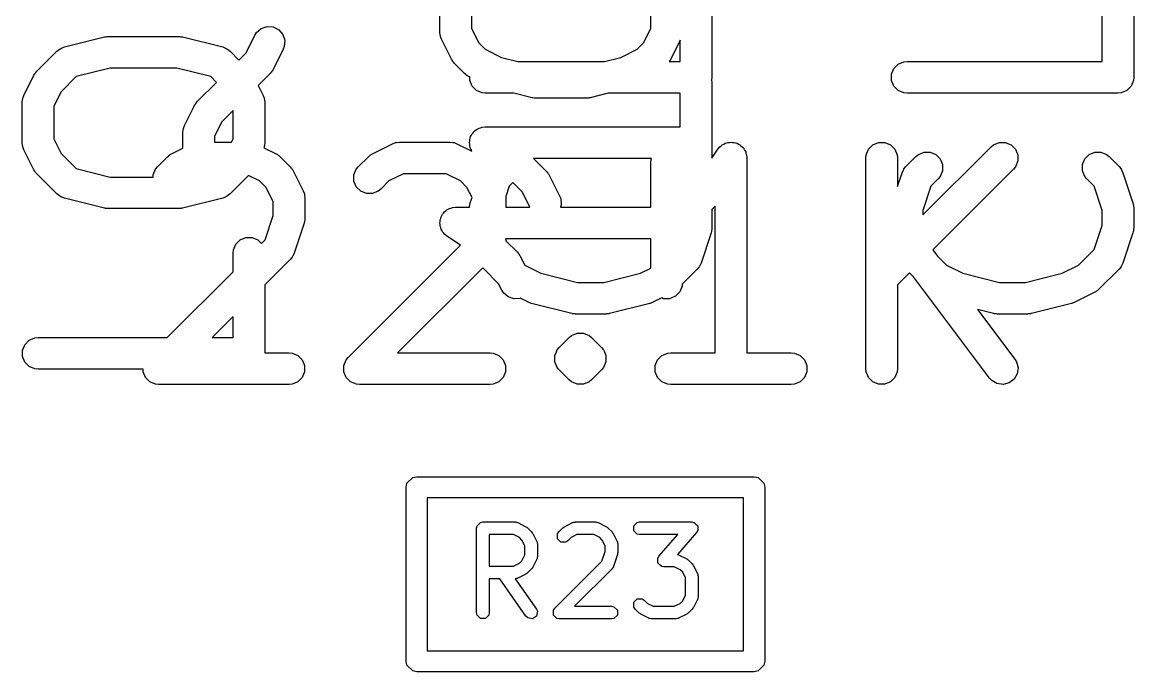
# Model space of a CAD drawing. Extents: x 4.17 to 6.89, y -6.18 to -1.34.
# Drawn here: x 5.2295 to 5.437, y -3.1481 to -3.0268 of the extents above; entities that cross this region are included whole.
import ezdxf

# ---------------------------------------------------------------- set-up
doc = ezdxf.new("R2010")
doc.units = 0
doc.header["$MEASUREMENT"] = 0
doc.layers.add('BLACK', color=7, linetype='CONTINUOUS')

msp = doc.modelspace()

# ---------------------------------------------------------------- linework, layer by layer
at = {"layer": 'BLACK', "linetype": 'CONTINUOUS'}
for p, q in [((5.35826, -3.01837), (5.35826, -3.03712)), ((5.4311, -3.03417), (5.4311, -3.01837)), ((5.437, -3.01837), (5.437, -3.03712)), ((5.30747, -3.02868), (5.30747, -3.02493)), ((5.31338, -3.02563), (5.31338, -3.02799)), ((5.34684, -3.02799), (5.34684, -3.02563)), ((5.27295, -3.02924), (5.27326, -3.02875)), ((5.27326, -3.02875), (5.27413, -3.02799)), ((5.27413, -3.02799), (5.27522, -3.02763)), ((5.27522, -3.02763), (5.27637, -3.02771)), ((5.27637, -3.02771), (5.2774, -3.02823)), ((5.2774, -3.02823), (5.27816, -3.0291)), ((5.27816, -3.0291), (5.27852, -3.03019)), ((5.30753, -3.02926), (5.30747, -3.02868)), ((5.31338, -3.02799), (5.31473, -3.03068)), ((5.34549, -3.03068), (5.34684, -3.02799)), ((5.23738, -3.03144), (5.24488, -3.02957)), ((5.24488, -3.02957), (5.24498, -3.02955)), ((5.24498, -3.02955), (5.24502, -3.02954)), ((5.24502, -3.02954), (5.24524, -3.02952)), ((5.24524, -3.02952), (5.24545, -3.02948)), ((5.24545, -3.02948), (5.2455, -3.02949)), ((5.2455, -3.02949), (5.2456, -3.02948)), ((5.2456, -3.02948), (5.25872, -3.02948)), ((5.25872, -3.02948), (5.25882, -3.02949)), ((5.25882, -3.02949), (5.25886, -3.02948)), ((5.25886, -3.02948), (5.25908, -3.02952)), ((5.25908, -3.02952), (5.2593, -3.02954)), ((5.2593, -3.02954), (5.25934, -3.02955)), ((5.25934, -3.02955), (5.25944, -3.02957)), ((5.25944, -3.02957), (5.26694, -3.03144)), ((5.27129, -3.03256), (5.27295, -3.02924)), ((5.27852, -3.03019), (5.27844, -3.03134)), ((5.30757, -3.02936), (5.30753, -3.02926)), ((5.30758, -3.02946), (5.30757, -3.02936)), ((5.30778, -3.03), (5.30758, -3.02946)), ((5.30966, -3.03375), (5.30778, -3.03)), ((5.31473, -3.03068), (5.31592, -3.03188)), ((5.3443, -3.03188), (5.34549, -3.03068)), ((5.35236, -3.03017), (5.35056, -3.03375)), ((5.35236, -3.03417), (5.35236, -3.03017)), ((5.23226, -3.03597), (5.23601, -3.03222)), ((5.23601, -3.03222), (5.23646, -3.03185)), ((5.23646, -3.03185), (5.23666, -3.03177)), ((5.23666, -3.03177), (5.23684, -3.03164)), ((5.23684, -3.03164), (5.23738, -3.03144)), ((5.26694, -3.03144), (5.26748, -3.03164)), ((5.26748, -3.03164), (5.26766, -3.03177)), ((5.26766, -3.03177), (5.26786, -3.03185)), ((5.26786, -3.03185), (5.26831, -3.03222)), ((5.26831, -3.03222), (5.26997, -3.03388)), ((5.26997, -3.03388), (5.27129, -3.03256)), ((5.27823, -3.03188), (5.27636, -3.03563)), ((5.27844, -3.03134), (5.27823, -3.03188)), ((5.31592, -3.03188), (5.31896, -3.0334)), ((5.34127, -3.0334), (5.3443, -3.03188)), ((5.24596, -3.03539), (5.23961, -3.03697)), ((5.25836, -3.03539), (5.24596, -3.03539)), ((5.26471, -3.03697), (5.25836, -3.03539)), ((5.30982, -3.034), (5.30966, -3.03375)), ((5.30985, -3.03407), (5.30982, -3.034)), ((5.30991, -3.03415), (5.30985, -3.03407)), ((5.30997, -3.03424), (5.30991, -3.03415)), ((5.31003, -3.03429), (5.30997, -3.03424)), ((5.31021, -3.03452), (5.31003, -3.03429)), ((5.31209, -3.0364), (5.31021, -3.03452)), ((5.31896, -3.0334), (5.32204, -3.03417)), ((5.32204, -3.03417), (5.33818, -3.03417)), ((5.33818, -3.03417), (5.34127, -3.0334)), ((5.35031, -3.03415), (5.3503, -3.03417)), ((5.3503, -3.03417), (5.35236, -3.03417)), ((5.35038, -3.03407), (5.35031, -3.03415)), ((5.35041, -3.034), (5.35038, -3.03407)), ((5.35056, -3.03375), (5.35041, -3.034)), ((5.39222, -3.03548), (5.39304, -3.03467)), ((5.39304, -3.03467), (5.3941, -3.03422)), ((5.3941, -3.03422), (5.39468, -3.03417)), ((5.39468, -3.03417), (5.4311, -3.03417)), ((5.22983, -3.04049), (5.23171, -3.03674)), ((5.23171, -3.03674), (5.23186, -3.03649)), ((5.23186, -3.03649), (5.23189, -3.03642)), ((5.23189, -3.03642), (5.23196, -3.03634)), ((5.23196, -3.03634), (5.23202, -3.03625)), ((5.23202, -3.03625), (5.23207, -3.0362)), ((5.23207, -3.0362), (5.23226, -3.03597)), ((5.23961, -3.03697), (5.23677, -3.03981)), ((5.26579, -3.03806), (5.26471, -3.03697)), ((5.27581, -3.0364), (5.27356, -3.03864)), ((5.27599, -3.03617), (5.27581, -3.0364)), ((5.27605, -3.03612), (5.27599, -3.03617)), ((5.27611, -3.03603), (5.27605, -3.03612)), ((5.27617, -3.03595), (5.27611, -3.03603)), ((5.2762, -3.03588), (5.27617, -3.03595)), ((5.27636, -3.03563), (5.2762, -3.03588)), ((5.31231, -3.03658), (5.31209, -3.0364)), ((5.31237, -3.03664), (5.31231, -3.03658)), ((5.31245, -3.0367), (5.31237, -3.03664)), ((5.31253, -3.03676), (5.31245, -3.0367)), ((5.31261, -3.03679), (5.31253, -3.03676)), ((5.31285, -3.03695), (5.31261, -3.03679)), ((5.31304, -3.03704), (5.31285, -3.03695)), ((5.31304, -3.0377), (5.31304, -3.03704)), ((5.35826, -3.03712), (5.35821, -3.03759)), ((5.39178, -3.03654), (5.39222, -3.03548)), ((5.39178, -3.0377), (5.39178, -3.03654)), ((5.437, -3.03712), (5.43694, -3.0377)), ((5.26226, -3.04159), (5.26579, -3.03806)), ((5.27356, -3.03864), (5.27448, -3.04049)), ((5.31348, -3.03876), (5.31304, -3.0377)), ((5.3143, -3.03958), (5.31348, -3.03876)), ((5.31536, -3.04002), (5.3143, -3.03958)), ((5.35821, -3.03759), (5.35826, -3.03806)), ((5.35826, -3.03806), (5.35826, -3.05219)), ((5.39222, -3.03876), (5.39178, -3.0377)), ((5.39304, -3.03958), (5.39222, -3.03876)), ((5.3941, -3.04002), (5.39304, -3.03958)), ((5.43569, -3.03958), (5.43462, -3.04002)), ((5.4365, -3.03876), (5.43569, -3.03958)), ((5.43694, -3.0377), (5.4365, -3.03876)), ((5.22952, -3.04181), (5.22958, -3.04123)), ((5.22958, -3.04123), (5.22962, -3.04113)), ((5.22962, -3.04113), (5.22963, -3.04103)), ((5.22963, -3.04103), (5.22983, -3.04049)), ((5.23677, -3.03981), (5.23543, -3.0425)), ((5.26207, -3.04182), (5.26226, -3.04159)), ((5.27448, -3.04049), (5.27469, -3.04103)), ((5.27469, -3.04103), (5.2747, -3.04113)), ((5.2747, -3.04113), (5.27474, -3.04123)), ((5.27474, -3.04123), (5.2748, -3.04181)), ((5.31594, -3.04007), (5.31536, -3.04002)), ((5.32131, -3.04007), (5.31594, -3.04007)), ((5.32471, -3.04092), (5.32131, -3.04007)), ((5.32481, -3.04094), (5.32471, -3.04092)), ((5.32485, -3.04095), (5.32481, -3.04094)), ((5.32506, -3.04098), (5.32485, -3.04095)), ((5.32528, -3.04101), (5.32506, -3.04098)), ((5.32532, -3.041), (5.32528, -3.04101)), ((5.32542, -3.04101), (5.32532, -3.041)), ((5.3348, -3.04101), (5.32542, -3.04101)), ((5.3349, -3.041), (5.3348, -3.04101)), ((5.33494, -3.04101), (5.3349, -3.041)), ((5.33516, -3.04098), (5.33494, -3.04101)), ((5.33537, -3.04095), (5.33516, -3.04098)), ((5.33541, -3.04094), (5.33537, -3.04095)), ((5.33551, -3.04092), (5.33541, -3.04094)), ((5.33891, -3.04007), (5.33551, -3.04092)), ((5.35236, -3.04007), (5.33891, -3.04007)), ((5.35236, -3.04635), (5.35236, -3.04007)), ((5.39468, -3.04007), (5.3941, -3.04002)), ((5.43405, -3.04007), (5.39468, -3.04007)), ((5.43462, -3.04002), (5.43405, -3.04007)), ((5.22952, -3.04931), (5.22952, -3.04181)), ((5.23543, -3.0425), (5.23543, -3.04861)), ((5.25983, -3.04611), (5.2617, -3.04236)), ((5.2617, -3.04236), (5.26186, -3.04211)), ((5.26186, -3.04211), (5.26189, -3.04204)), ((5.26189, -3.04204), (5.26196, -3.04196)), ((5.26196, -3.04196), (5.26201, -3.04187)), ((5.26201, -3.04187), (5.26207, -3.04182)), ((5.26889, -3.04331), (5.26677, -3.04543)), ((5.26889, -3.04861), (5.26889, -3.04331)), ((5.2748, -3.04181), (5.2748, -3.04931)), ((5.26677, -3.04543), (5.26542, -3.04813)), ((5.25952, -3.04743), (5.25957, -3.04686)), ((5.25952, -3.05033), (5.25952, -3.04743)), ((5.25957, -3.04686), (5.25961, -3.04676)), ((5.25961, -3.04676), (5.25962, -3.04665)), ((5.25962, -3.04665), (5.25983, -3.04611)), ((5.31337, -3.04794), (5.31348, -3.04767)), ((5.31348, -3.04767), (5.31369, -3.04746)), ((5.31369, -3.04746), (5.31385, -3.04722)), ((5.31385, -3.04722), (5.31409, -3.04706)), ((5.31409, -3.04706), (5.3143, -3.04685)), ((5.3143, -3.04685), (5.31456, -3.04674)), ((5.31456, -3.04674), (5.3148, -3.04658)), ((5.3148, -3.04658), (5.31509, -3.04652)), ((5.31509, -3.04652), (5.31536, -3.04641)), ((5.31536, -3.04641), (5.31593, -3.04635)), ((5.31593, -3.04635), (5.31593, -3.04635)), ((5.31593, -3.04635), (5.31594, -3.04635)), ((5.31594, -3.04635), (5.31594, -3.04635)), ((5.31594, -3.04635), (5.35236, -3.04635)), ((5.22958, -3.04988), (5.22952, -3.04931)), ((5.22962, -3.04998), (5.22958, -3.04988)), ((5.23543, -3.04861), (5.23677, -3.05131)), ((5.26542, -3.04813), (5.26542, -3.04921)), ((5.26542, -3.04921), (5.26859, -3.04921)), ((5.26859, -3.04921), (5.26889, -3.04861)), ((5.27474, -3.04988), (5.2747, -3.04998)), ((5.2748, -3.04931), (5.27474, -3.04988)), ((5.29489, -3.05139), (5.29864, -3.04952)), ((5.29864, -3.04952), (5.29918, -3.04931)), ((5.29918, -3.04931), (5.29929, -3.0493)), ((5.29929, -3.0493), (5.29939, -3.04926)), ((5.29939, -3.04926), (5.29996, -3.04921)), ((5.29996, -3.04921), (5.30934, -3.04921)), ((5.30934, -3.04921), (5.30991, -3.04926)), ((5.30991, -3.04926), (5.31001, -3.0493)), ((5.31001, -3.0493), (5.31012, -3.04931)), ((5.31012, -3.04931), (5.31066, -3.04952)), ((5.31066, -3.04952), (5.31347, -3.05093)), ((5.31299, -3.04931), (5.31304, -3.04902)), ((5.31304, -3.04959), (5.31299, -3.04931)), ((5.31304, -3.04873), (5.31315, -3.04846)), ((5.31304, -3.04902), (5.31304, -3.04873)), ((5.31304, -3.04988), (5.31304, -3.04959)), ((5.31315, -3.05015), (5.31304, -3.04988)), ((5.31315, -3.04846), (5.31321, -3.04818)), ((5.31321, -3.04818), (5.31337, -3.04794)), ((5.35974, -3.05007), (5.35998, -3.04991)), ((5.35998, -3.04991), (5.36019, -3.0497)), ((5.36019, -3.0497), (5.36046, -3.04959)), ((5.36046, -3.04959), (5.3607, -3.04943)), ((5.3607, -3.04943), (5.36098, -3.04937)), ((5.36098, -3.04937), (5.36125, -3.04926)), ((5.36125, -3.04926), (5.36154, -3.04926)), ((5.36154, -3.04926), (5.36183, -3.04921)), ((5.36183, -3.04921), (5.36211, -3.04926)), ((5.36211, -3.04926), (5.36241, -3.04926)), ((5.36241, -3.04926), (5.36267, -3.04937)), ((5.36267, -3.04937), (5.36296, -3.04943)), ((5.36296, -3.04943), (5.3632, -3.04959)), ((5.3632, -3.04959), (5.36347, -3.0497)), ((5.36347, -3.0497), (5.36367, -3.04991)), ((5.36367, -3.04991), (5.36392, -3.05007)), ((5.3875, -3.05052), (5.38831, -3.0497)), ((5.38831, -3.0497), (5.38938, -3.04926)), ((5.38938, -3.04926), (5.39053, -3.04926)), ((5.39053, -3.04926), (5.39159, -3.0497)), ((5.39159, -3.0497), (5.39241, -3.05052)), ((5.41036, -3.05007), (5.41081, -3.0497)), ((5.41081, -3.0497), (5.41187, -3.04926)), ((5.41187, -3.04926), (5.41302, -3.04926)), ((5.41302, -3.04926), (5.41409, -3.0497)), ((5.41409, -3.0497), (5.4149, -3.05052)), ((5.22963, -3.05009), (5.22962, -3.04998)), ((5.22983, -3.05063), (5.22963, -3.05009)), ((5.23171, -3.05438), (5.22983, -3.05063)), ((5.23677, -3.05131), (5.23961, -3.05414)), ((5.25476, -3.05382), (5.25663, -3.05195)), ((5.25663, -3.05195), (5.25686, -3.05176)), ((5.25686, -3.05176), (5.25691, -3.0517)), ((5.25691, -3.0517), (5.257, -3.05164)), ((5.257, -3.05164), (5.25708, -3.05158)), ((5.25708, -3.05158), (5.25715, -3.05155)), ((5.25715, -3.05155), (5.2574, -3.05139)), ((5.2574, -3.05139), (5.25952, -3.05033)), ((5.27469, -3.05009), (5.27463, -3.05025)), ((5.27463, -3.05025), (5.27691, -3.05139)), ((5.2747, -3.04998), (5.27469, -3.05009)), ((5.27691, -3.05139), (5.27716, -3.05155)), ((5.27716, -3.05155), (5.27723, -3.05158)), ((5.27723, -3.05158), (5.27731, -3.05164)), ((5.27731, -3.05164), (5.2774, -3.0517)), ((5.2774, -3.0517), (5.27745, -3.05176)), ((5.27745, -3.05176), (5.27768, -3.05195)), ((5.27768, -3.05195), (5.27955, -3.05382)), ((5.29225, -3.05382), (5.29413, -3.05195)), ((5.29413, -3.05195), (5.29435, -3.05176)), ((5.29435, -3.05176), (5.2944, -3.0517)), ((5.2944, -3.0517), (5.29449, -3.05164)), ((5.29449, -3.05164), (5.29457, -3.05158)), ((5.29457, -3.05158), (5.29464, -3.05155)), ((5.29464, -3.05155), (5.29489, -3.05139)), ((5.31321, -3.05044), (5.31315, -3.05015)), ((5.31337, -3.05068), (5.31321, -3.05044)), ((5.31347, -3.05093), (5.31337, -3.05068)), ((5.35826, -3.05219), (5.35937, -3.05052)), ((5.35937, -3.05052), (5.35937, -3.05052)), ((5.35937, -3.05052), (5.35937, -3.05052)), ((5.35937, -3.05052), (5.35938, -3.05052)), ((5.35938, -3.05052), (5.35974, -3.05007)), ((5.36392, -3.05007), (5.36408, -3.05031)), ((5.36408, -3.05031), (5.36428, -3.05052)), ((5.36428, -3.05052), (5.3644, -3.05078)), ((5.3644, -3.05078), (5.36456, -3.05103)), ((5.36456, -3.05103), (5.36461, -3.05131)), ((5.36461, -3.05131), (5.36473, -3.05158)), ((5.36473, -3.05158), (5.36478, -3.05215)), ((5.387, -3.05216), (5.38706, -3.05158)), ((5.38706, -3.05158), (5.3875, -3.05052)), ((5.39241, -3.05052), (5.39285, -3.05158)), ((5.39285, -3.05158), (5.3929, -3.05216)), ((5.39446, -3.05378), (5.39634, -3.05191)), ((5.39634, -3.05191), (5.39679, -3.05154)), ((5.39679, -3.05154), (5.39785, -3.0511)), ((5.39763, -3.0628), (5.41036, -3.05007)), ((5.39785, -3.0511), (5.399, -3.0511)), ((5.399, -3.0511), (5.40007, -3.05154)), ((5.40007, -3.05154), (5.40088, -3.05235)), ((5.4149, -3.05052), (5.41534, -3.05158)), ((5.41534, -3.05158), (5.41534, -3.05273)), ((5.42784, -3.05235), (5.42866, -3.05154)), ((5.42866, -3.05154), (5.42972, -3.0511)), ((5.42972, -3.0511), (5.43087, -3.0511)), ((5.43087, -3.0511), (5.43194, -3.05154)), ((5.43194, -3.05154), (5.43239, -3.05191)), ((5.43239, -3.05191), (5.43426, -3.05378)), ((5.25439, -3.05427), (5.25476, -3.05382)), ((5.27955, -3.05382), (5.27974, -3.05405)), ((5.27974, -3.05405), (5.2798, -3.0541)), ((5.2798, -3.0541), (5.27985, -3.05419)), ((5.29188, -3.05427), (5.29225, -3.05382)), ((5.34699, -3.05226), (5.32494, -3.05226)), ((5.32494, -3.05226), (5.3274, -3.05472)), ((5.34684, -3.05306), (5.3469, -3.05248)), ((5.34684, -3.06135), (5.34684, -3.05306)), ((5.3469, -3.05248), (5.34699, -3.05226)), ((5.36478, -3.05215), (5.36478, -3.05216)), ((5.36478, -3.05216), (5.36478, -3.05216)), ((5.36478, -3.05216), (5.36478, -3.05216)), ((5.36478, -3.05216), (5.36478, -3.08858)), ((5.387, -3.09153), (5.387, -3.05216)), ((5.3929, -3.05216), (5.3929, -3.05748)), ((5.3941, -3.05423), (5.39446, -3.05378)), ((5.40088, -3.05235), (5.40132, -3.05342)), ((5.40132, -3.05342), (5.40132, -3.05457)), ((5.4149, -3.0538), (5.41454, -3.05425)), ((5.41534, -3.05273), (5.4149, -3.0538)), ((5.4274, -3.05342), (5.42784, -3.05235)), ((5.4274, -3.05457), (5.4274, -3.05342)), ((5.43426, -3.05378), (5.43463, -3.05423)), ((5.23186, -3.05462), (5.23171, -3.05438)), ((5.23189, -3.0547), (5.23186, -3.05462)), ((5.23196, -3.05478), (5.23189, -3.0547)), ((5.23202, -3.05487), (5.23196, -3.05478)), ((5.23207, -3.05492), (5.23202, -3.05487)), ((5.23226, -3.05514), (5.23207, -3.05492)), ((5.23601, -3.05889), (5.23226, -3.05514)), ((5.23961, -3.05414), (5.24596, -3.05573)), ((5.24596, -3.05573), (5.25395, -3.05573)), ((5.25395, -3.05533), (5.25439, -3.05427)), ((5.25395, -3.05573), (5.25395, -3.05533)), ((5.27177, -3.05543), (5.26831, -3.05889)), ((5.27384, -3.05646), (5.27177, -3.05543)), ((5.27985, -3.05419), (5.27992, -3.05427)), ((5.27992, -3.05427), (5.27995, -3.05434)), ((5.27995, -3.05434), (5.28011, -3.05459)), ((5.28011, -3.05459), (5.28198, -3.05834)), ((5.29144, -3.05533), (5.29188, -3.05427)), ((5.29144, -3.05648), (5.29144, -3.05533)), ((5.30066, -3.05511), (5.29796, -3.05646)), ((5.30864, -3.05511), (5.30066, -3.05511)), ((5.31134, -3.05646), (5.30864, -3.05511)), ((5.3274, -3.05472), (5.32759, -3.05494)), ((5.32759, -3.05494), (5.32764, -3.05499)), ((5.32764, -3.05499), (5.3277, -3.05508)), ((5.3277, -3.05508), (5.32777, -3.05516)), ((5.32777, -3.05516), (5.3278, -3.05524)), ((5.3278, -3.05524), (5.32795, -3.05548)), ((5.32795, -3.05548), (5.32983, -3.05923)), ((5.3929, -3.05748), (5.39375, -3.05493)), ((5.39375, -3.05493), (5.39399, -3.05441)), ((5.39399, -3.05441), (5.39406, -3.05433)), ((5.39406, -3.05433), (5.3941, -3.05423)), ((5.40052, -3.05608), (5.39913, -3.05746)), ((5.41454, -3.05425), (5.39947, -3.06931)), ((5.40088, -3.05563), (5.40052, -3.05608)), ((5.40132, -3.05457), (5.40088, -3.05563)), ((5.42784, -3.05563), (5.4274, -3.05457)), ((5.42821, -3.05608), (5.42784, -3.05563)), ((5.42959, -3.05746), (5.42821, -3.05608)), ((5.43463, -3.05423), (5.43467, -3.05433)), ((5.43467, -3.05433), (5.43474, -3.05441)), ((5.43474, -3.05441), (5.43497, -3.05493)), ((5.43497, -3.05493), (5.43685, -3.06056)), ((5.27504, -3.05766), (5.27384, -3.05646)), ((5.27639, -3.06035), (5.27504, -3.05766)), ((5.29188, -3.05755), (5.29144, -3.05648)), ((5.2927, -3.05836), (5.29188, -3.05755)), ((5.29643, -3.058), (5.29598, -3.05836)), ((5.29796, -3.05646), (5.29643, -3.058)), ((5.31253, -3.05766), (5.31134, -3.05646)), ((5.31348, -3.05954), (5.31253, -3.05766)), ((5.32039, -3.05746), (5.31976, -3.05936)), ((5.32109, -3.05676), (5.32039, -3.05746)), ((5.32288, -3.05855), (5.32109, -3.05676)), ((5.39913, -3.05746), (5.39763, -3.06197)), ((5.4311, -3.06197), (5.42959, -3.05746)), ((5.23646, -3.05926), (5.23601, -3.05889)), ((5.23666, -3.05934), (5.23646, -3.05926)), ((5.23684, -3.05948), (5.23666, -3.05934)), ((5.23738, -3.05967), (5.23684, -3.05948)), ((5.24488, -3.06154), (5.23738, -3.05967)), ((5.26694, -3.05967), (5.25944, -3.06154)), ((5.26748, -3.05948), (5.26694, -3.05967)), ((5.26766, -3.05934), (5.26748, -3.05948)), ((5.26786, -3.05926), (5.26766, -3.05934)), ((5.26831, -3.05889), (5.26786, -3.05926)), ((5.28198, -3.05834), (5.28219, -3.05888)), ((5.28219, -3.05888), (5.2822, -3.05898)), ((5.2822, -3.05898), (5.28224, -3.05908)), ((5.28224, -3.05908), (5.28229, -3.05966)), ((5.28229, -3.05966), (5.28229, -3.06341)), ((5.29376, -3.0588), (5.2927, -3.05836)), ((5.29491, -3.0588), (5.29376, -3.0588)), ((5.29598, -3.05836), (5.29491, -3.0588)), ((5.31314, -3.06056), (5.31348, -3.05954)), ((5.31976, -3.05936), (5.31979, -3.05966)), ((5.31979, -3.05966), (5.31979, -3.06135)), ((5.32428, -3.06135), (5.32288, -3.05855)), ((5.32983, -3.05923), (5.33003, -3.05977)), ((5.33003, -3.05977), (5.33012, -3.06092)), ((5.24498, -3.06156), (5.24488, -3.06154)), ((5.24502, -3.06158), (5.24498, -3.06156)), ((5.24524, -3.0616), (5.24502, -3.06158)), ((5.24545, -3.06163), (5.24524, -3.0616)), ((5.2455, -3.06162), (5.24545, -3.06163)), ((5.2456, -3.06163), (5.2455, -3.06162)), ((5.25872, -3.06163), (5.2456, -3.06163)), ((5.25882, -3.06162), (5.25872, -3.06163)), ((5.25886, -3.06163), (5.25882, -3.06162)), ((5.25908, -3.0616), (5.25886, -3.06163)), ((5.2593, -3.06158), (5.25908, -3.0616)), ((5.25934, -3.06156), (5.2593, -3.06158)), ((5.25944, -3.06154), (5.25934, -3.06156)), ((5.27639, -3.06293), (5.27639, -3.06035)), ((5.30818, -3.06246), (5.30834, -3.06222)), ((5.30834, -3.06222), (5.30858, -3.06206)), ((5.30858, -3.06206), (5.30879, -3.06185)), ((5.30879, -3.06185), (5.30905, -3.06174)), ((5.30905, -3.06174), (5.30929, -3.06158)), ((5.30929, -3.06158), (5.30958, -3.06152)), ((5.30958, -3.06152), (5.30985, -3.06141)), ((5.30985, -3.06141), (5.31042, -3.06135)), ((5.31042, -3.06135), (5.31042, -3.06135)), ((5.31042, -3.06135), (5.31042, -3.06135)), ((5.31042, -3.06135), (5.31043, -3.06135)), ((5.31043, -3.06135), (5.313, -3.06135)), ((5.313, -3.06135), (5.31301, -3.0612)), ((5.31301, -3.06112), (5.31303, -3.06102)), ((5.31301, -3.0612), (5.31301, -3.06112)), ((5.31303, -3.06102), (5.31304, -3.06092)), ((5.31304, -3.06092), (5.31307, -3.06084)), ((5.31307, -3.06084), (5.31314, -3.06056)), ((5.31979, -3.06135), (5.32428, -3.06135)), ((5.33012, -3.06092), (5.32997, -3.06135)), ((5.32997, -3.06135), (5.34684, -3.06135)), ((5.35888, -3.06116), (5.35826, -3.06178)), ((5.35826, -3.06178), (5.35826, -3.06524)), ((5.35888, -3.08858), (5.35888, -3.06116)), ((5.39763, -3.06197), (5.39763, -3.0628)), ((5.4311, -3.06476), (5.4311, -3.06197)), ((5.43685, -3.06056), (5.43691, -3.06084)), ((5.43691, -3.06084), (5.43694, -3.06092)), ((5.43694, -3.06092), (5.43695, -3.06102)), ((5.43695, -3.06102), (5.43698, -3.06112)), ((5.43698, -3.06112), (5.43697, -3.0612)), ((5.43697, -3.0612), (5.437, -3.06149)), ((5.437, -3.06149), (5.437, -3.06524)), ((5.27488, -3.06744), (5.27639, -3.06293)), ((5.28214, -3.06434), (5.28027, -3.06996)), ((5.28221, -3.06405), (5.28214, -3.06434)), ((5.28224, -3.06398), (5.28221, -3.06405)), ((5.28225, -3.06388), (5.28224, -3.06398)), ((5.28227, -3.06378), (5.28225, -3.06388)), ((5.28229, -3.06341), (5.28226, -3.0637)), ((5.28226, -3.0637), (5.28227, -3.06378)), ((5.30747, -3.06431), (5.30753, -3.06402)), ((5.30753, -3.06459), (5.30747, -3.06431)), ((5.30753, -3.06373), (5.30764, -3.06346)), ((5.30753, -3.06402), (5.30753, -3.06373)), ((5.30764, -3.06346), (5.3077, -3.06318)), ((5.3077, -3.06318), (5.30786, -3.06293)), ((5.30786, -3.06293), (5.30797, -3.06266)), ((5.30797, -3.06266), (5.30818, -3.06246)), ((5.30753, -3.06488), (5.30753, -3.06459)), ((5.30764, -3.06515), (5.30753, -3.06488)), ((5.3077, -3.06544), (5.30764, -3.06515)), ((5.30786, -3.06568), (5.3077, -3.06544)), ((5.30797, -3.06594), (5.30786, -3.06568)), ((5.30818, -3.06615), (5.30797, -3.06594)), ((5.30834, -3.06639), (5.30818, -3.06615)), ((5.30878, -3.06676), (5.30834, -3.06639)), ((5.35811, -3.06618), (5.35623, -3.0718)), ((5.35817, -3.06589), (5.35811, -3.06618)), ((5.3582, -3.06582), (5.35817, -3.06589)), ((5.35821, -3.06571), (5.3582, -3.06582)), ((5.35824, -3.06561), (5.35821, -3.06571)), ((5.35826, -3.06524), (5.35823, -3.06553)), ((5.35823, -3.06553), (5.35824, -3.06561)), ((5.42959, -3.06927), (5.4311, -3.06476)), ((5.43685, -3.06618), (5.43497, -3.0718)), ((5.43691, -3.06589), (5.43685, -3.06618)), ((5.43694, -3.06582), (5.43691, -3.06589)), ((5.43695, -3.06571), (5.43694, -3.06582)), ((5.43698, -3.06561), (5.43695, -3.06571)), ((5.437, -3.06524), (5.43697, -3.06553)), ((5.43697, -3.06553), (5.43698, -3.06561)), ((5.26895, -3.06935), (5.26939, -3.06829)), ((5.26939, -3.06829), (5.2702, -3.06747)), ((5.2702, -3.06747), (5.27127, -3.06703)), ((5.27127, -3.06703), (5.27242, -3.06703)), ((5.27242, -3.06703), (5.27348, -3.06747)), ((5.27348, -3.06747), (5.27417, -3.06816)), ((5.27417, -3.06816), (5.27488, -3.06744)), ((5.29038, -3.08944), (5.31135, -3.06847)), ((5.30879, -3.06676), (5.30878, -3.06676)), ((5.31135, -3.06847), (5.30879, -3.06676)), ((5.30879, -3.06676), (5.30879, -3.06676)), ((5.30879, -3.06676), (5.30879, -3.06676)), ((5.34684, -3.06726), (5.31972, -3.06726)), ((5.31972, -3.06726), (5.31987, -3.0677)), ((5.31987, -3.0677), (5.32189, -3.06972)), ((5.34684, -3.07273), (5.34684, -3.06726)), ((5.26889, -3.06993), (5.26895, -3.06935)), ((5.26889, -3.07343), (5.26889, -3.06993)), ((5.27992, -3.07067), (5.27955, -3.07112)), ((5.27996, -3.07057), (5.27992, -3.07067)), ((5.28003, -3.07049), (5.27996, -3.07057)), ((5.28027, -3.06996), (5.28003, -3.07049)), ((5.32189, -3.06972), (5.32207, -3.06994)), ((5.32207, -3.06994), (5.32213, -3.06999)), ((5.32213, -3.06999), (5.32219, -3.07008)), ((5.32219, -3.07008), (5.32225, -3.07016)), ((5.32225, -3.07016), (5.32228, -3.07024)), ((5.32228, -3.07024), (5.32244, -3.07048)), ((5.32244, -3.07048), (5.32328, -3.07215)), ((5.39947, -3.06931), (5.40039, -3.07052)), ((5.40039, -3.07052), (5.40205, -3.07219)), ((5.42667, -3.07219), (5.42959, -3.06927)), ((5.27955, -3.07112), (5.2748, -3.07588)), ((5.31549, -3.07267), (5.29959, -3.08858)), ((5.31572, -3.07295), (5.31549, -3.07267)), ((5.32328, -3.07215), (5.32331, -3.07219)), ((5.32331, -3.07219), (5.32634, -3.0737)), ((5.3449, -3.0737), (5.34684, -3.07273)), ((5.35589, -3.07251), (5.35552, -3.07295)), ((5.35593, -3.07241), (5.35589, -3.07251)), ((5.356, -3.07233), (5.35593, -3.07241)), ((5.35623, -3.0718), (5.356, -3.07233)), ((5.40205, -3.07219), (5.40508, -3.0737)), ((5.42364, -3.0737), (5.42667, -3.07219)), ((5.43463, -3.07251), (5.43426, -3.07295)), ((5.43467, -3.07241), (5.43463, -3.07251)), ((5.43474, -3.07233), (5.43467, -3.07241)), ((5.43497, -3.0718), (5.43474, -3.07233)), ((5.2566, -3.08572), (5.26889, -3.07343)), ((5.31842, -3.07565), (5.31572, -3.07295)), ((5.32634, -3.0737), (5.33317, -3.07541)), ((5.33807, -3.07541), (5.3449, -3.0737)), ((5.35552, -3.07295), (5.35273, -3.07575)), ((5.39515, -3.07364), (5.3929, -3.07588)), ((5.39591, -3.0744), (5.39515, -3.07364)), ((5.41009, -3.0933), (5.39591, -3.0744)), ((5.40508, -3.0737), (5.41191, -3.07541)), ((5.41681, -3.07541), (5.42364, -3.0737)), ((5.43426, -3.07295), (5.43051, -3.0767)), ((5.2748, -3.07588), (5.2748, -3.08858)), ((5.31903, -3.07687), (5.31842, -3.07565)), ((5.31934, -3.07736), (5.31903, -3.07687)), ((5.33317, -3.07541), (5.33807, -3.07541)), ((5.35269, -3.07613), (5.35225, -3.07719)), ((5.35273, -3.07575), (5.35269, -3.07613)), ((5.3929, -3.07588), (5.3929, -3.09153)), ((5.41191, -3.07541), (5.41681, -3.07541)), ((5.43029, -3.07689), (5.43023, -3.07695)), ((5.43051, -3.0767), (5.43029, -3.07689)), ((5.32021, -3.07812), (5.31934, -3.07736)), ((5.32131, -3.07848), (5.32021, -3.07812)), ((5.32245, -3.0784), (5.32131, -3.07848)), ((5.32249, -3.07838), (5.32245, -3.0784)), ((5.32399, -3.07913), (5.32249, -3.07838)), ((5.34889, -3.07831), (5.34725, -3.07913)), ((5.34922, -3.07845), (5.34889, -3.07831)), ((5.35037, -3.07845), (5.34922, -3.07845)), ((5.35144, -3.07801), (5.35037, -3.07845)), ((5.35225, -3.07719), (5.35144, -3.07801)), ((5.42974, -3.07726), (5.42599, -3.07913)), ((5.42999, -3.0771), (5.42974, -3.07726)), ((5.43006, -3.07707), (5.42999, -3.0771)), ((5.43015, -3.077), (5.43006, -3.07707)), ((5.43023, -3.07695), (5.43015, -3.077)), ((5.32403, -3.07915), (5.32399, -3.07913)), ((5.32405, -3.07916), (5.32403, -3.07915)), ((5.32429, -3.07925), (5.32405, -3.07916)), ((5.32453, -3.07934), (5.32429, -3.07925)), ((5.32455, -3.07934), (5.32453, -3.07934)), ((5.3246, -3.07936), (5.32455, -3.07934)), ((5.33209, -3.08123), (5.3246, -3.07936)), ((5.34665, -3.07936), (5.33915, -3.08123)), ((5.34669, -3.07934), (5.34665, -3.07936)), ((5.34671, -3.07934), (5.34669, -3.07934)), ((5.34695, -3.07925), (5.34671, -3.07934)), ((5.3472, -3.07916), (5.34695, -3.07925)), ((5.34721, -3.07915), (5.3472, -3.07916)), ((5.34725, -3.07913), (5.34721, -3.07915)), ((5.41083, -3.08123), (5.40786, -3.08049)), ((5.40786, -3.08049), (5.41481, -3.08976)), ((5.42539, -3.07936), (5.41789, -3.08123)), ((5.42543, -3.07934), (5.42539, -3.07936)), ((5.42545, -3.07934), (5.42543, -3.07934)), ((5.42569, -3.07925), (5.42545, -3.07934)), ((5.42594, -3.07916), (5.42569, -3.07925)), ((5.42595, -3.07915), (5.42594, -3.07916)), ((5.42599, -3.07913), (5.42595, -3.07915)), ((5.26889, -3.08178), (5.26495, -3.08572)), ((5.26889, -3.08572), (5.26889, -3.08178)), ((5.33219, -3.08124), (5.33209, -3.08123)), ((5.33223, -3.08126), (5.33219, -3.08124)), ((5.33245, -3.08128), (5.33223, -3.08126)), ((5.33267, -3.08131), (5.33245, -3.08128)), ((5.33271, -3.08131), (5.33267, -3.08131)), ((5.33281, -3.08132), (5.33271, -3.08131)), ((5.33843, -3.08132), (5.33281, -3.08132)), ((5.33854, -3.08131), (5.33843, -3.08132)), ((5.33858, -3.08131), (5.33854, -3.08131)), ((5.33879, -3.08128), (5.33858, -3.08131)), ((5.33901, -3.08126), (5.33879, -3.08128)), ((5.33905, -3.08124), (5.33901, -3.08126)), ((5.33915, -3.08123), (5.33905, -3.08124)), ((5.41093, -3.08124), (5.41083, -3.08123)), ((5.41097, -3.08126), (5.41093, -3.08124)), ((5.41119, -3.08128), (5.41097, -3.08126)), ((5.41141, -3.08131), (5.41119, -3.08128)), ((5.41145, -3.08131), (5.41141, -3.08131)), ((5.41155, -3.08132), (5.41145, -3.08131)), ((5.41718, -3.08132), (5.41155, -3.08132)), ((5.41728, -3.08131), (5.41718, -3.08132)), ((5.41732, -3.08131), (5.41728, -3.08131)), ((5.41753, -3.08128), (5.41732, -3.08131)), ((5.41775, -3.08126), (5.41753, -3.08128)), ((5.41779, -3.08124), (5.41775, -3.08126)), ((5.41789, -3.08123), (5.41779, -3.08124)), ((5.33207, -3.08532), (5.33269, -3.08507)), ((5.33269, -3.08507), (5.33313, -3.08488)), ((5.33313, -3.08488), (5.33428, -3.08488)), ((5.33428, -3.08488), (5.33428, -3.08488)), ((5.33428, -3.08488), (5.33473, -3.08507)), ((5.33473, -3.08507), (5.33535, -3.08532)), ((5.22958, -3.0881), (5.23002, -3.08704)), ((5.23002, -3.08704), (5.23083, -3.08622)), ((5.23083, -3.08622), (5.2319, -3.08578)), ((5.2319, -3.08578), (5.23247, -3.08572)), ((5.23247, -3.08572), (5.2566, -3.08572)), ((5.26495, -3.08572), (5.26889, -3.08572)), ((5.32975, -3.08757), (5.33162, -3.08569)), ((5.33162, -3.08569), (5.33207, -3.08532)), ((5.33207, -3.08532), (5.33207, -3.08532)), ((5.33535, -3.08532), (5.33535, -3.08532)), ((5.33535, -3.08532), (5.3358, -3.08569)), ((5.3358, -3.08569), (5.33767, -3.08757)), ((5.22958, -3.08925), (5.22958, -3.0881)), ((5.23002, -3.09032), (5.22958, -3.08925)), ((5.2748, -3.08858), (5.27934, -3.08858)), ((5.27934, -3.08858), (5.27992, -3.08863)), ((5.27992, -3.08863), (5.28098, -3.08907)), ((5.28098, -3.08907), (5.2818, -3.08989)), ((5.29959, -3.08858), (5.31684, -3.08858)), ((5.31684, -3.08858), (5.31741, -3.08863)), ((5.31741, -3.08863), (5.31848, -3.08907)), ((5.31848, -3.08907), (5.31929, -3.08989)), ((5.32894, -3.08908), (5.32924, -3.08835)), ((5.32894, -3.09023), (5.32894, -3.08908)), ((5.32924, -3.08835), (5.32938, -3.08801)), ((5.32938, -3.08801), (5.32975, -3.08757)), ((5.33767, -3.08757), (5.33804, -3.08801)), ((5.33804, -3.08801), (5.33818, -3.08835)), ((5.33818, -3.08835), (5.33848, -3.08908)), ((5.33848, -3.08908), (5.33848, -3.09023)), ((5.34813, -3.08989), (5.34894, -3.08907)), ((5.34894, -3.08907), (5.35001, -3.08863)), ((5.35001, -3.08863), (5.35058, -3.08858)), ((5.35058, -3.08858), (5.35888, -3.08858)), ((5.36478, -3.08858), (5.37308, -3.08858)), ((5.37308, -3.08858), (5.37365, -3.08863)), ((5.37365, -3.08863), (5.37472, -3.08907)), ((5.37472, -3.08907), (5.37553, -3.08989)), ((5.23083, -3.09113), (5.23002, -3.09032)), ((5.2319, -3.09157), (5.23083, -3.09113)), ((5.2818, -3.08989), (5.28224, -3.09095)), ((5.28224, -3.09095), (5.28224, -3.0921)), ((5.28957, -3.09095), (5.29001, -3.08989)), ((5.28957, -3.0921), (5.28957, -3.09095)), ((5.29001, -3.08989), (5.29038, -3.08944)), ((5.31929, -3.08989), (5.31973, -3.09095)), ((5.31973, -3.09095), (5.31973, -3.0921)), ((5.32938, -3.09129), (5.32894, -3.09023)), ((5.32975, -3.09174), (5.32938, -3.09129)), ((5.33804, -3.09129), (5.33767, -3.09174)), ((5.33848, -3.09023), (5.33804, -3.09129)), ((5.34769, -3.09095), (5.34813, -3.08989)), ((5.34769, -3.0921), (5.34769, -3.09095)), ((5.37553, -3.08989), (5.37597, -3.09095)), ((5.37597, -3.09095), (5.37597, -3.0921)), ((5.41481, -3.08976), (5.41511, -3.09025)), ((5.41511, -3.09025), (5.4154, -3.09137)), ((5.4154, -3.09137), (5.41523, -3.09251)), ((5.23247, -3.09163), (5.2319, -3.09157)), ((5.25207, -3.09163), (5.23247, -3.09163)), ((5.25207, -3.0921), (5.25207, -3.09163)), ((5.25251, -3.09317), (5.25207, -3.0921)), ((5.25333, -3.09398), (5.25251, -3.09317)), ((5.2818, -3.09317), (5.28098, -3.09398)), ((5.28224, -3.0921), (5.2818, -3.09317)), ((5.29001, -3.09317), (5.28957, -3.0921)), ((5.29082, -3.09398), (5.29001, -3.09317)), ((5.31929, -3.09317), (5.31848, -3.09398)), ((5.31973, -3.0921), (5.31929, -3.09317)), ((5.33162, -3.09362), (5.32975, -3.09174)), ((5.33767, -3.09174), (5.3358, -3.09362)), ((5.34813, -3.09317), (5.34769, -3.0921)), ((5.34894, -3.09398), (5.34813, -3.09317)), ((5.37553, -3.09317), (5.37472, -3.09398)), ((5.37597, -3.0921), (5.37553, -3.09317)), ((5.38706, -3.0921), (5.387, -3.09153)), ((5.3875, -3.09317), (5.38706, -3.0921)), ((5.38831, -3.09398), (5.3875, -3.09317)), ((5.39241, -3.09317), (5.39159, -3.09398)), ((5.39285, -3.0921), (5.39241, -3.09317)), ((5.3929, -3.09153), (5.39285, -3.0921)), ((5.41048, -3.09373), (5.41009, -3.0933)), ((5.41465, -3.0935), (5.41373, -3.09419)), ((5.41523, -3.09251), (5.41465, -3.0935)), ((5.25439, -3.09442), (5.25333, -3.09398)), ((5.25497, -3.09448), (5.25439, -3.09442)), ((5.27934, -3.09448), (5.25497, -3.09448)), ((5.27992, -3.09442), (5.27934, -3.09448)), ((5.28098, -3.09398), (5.27992, -3.09442)), ((5.29189, -3.09442), (5.29082, -3.09398)), ((5.29246, -3.09448), (5.29189, -3.09442)), ((5.31684, -3.09448), (5.29246, -3.09448)), ((5.31741, -3.09442), (5.31684, -3.09448)), ((5.31848, -3.09398), (5.31741, -3.09442)), ((5.33207, -3.09398), (5.33162, -3.09362)), ((5.33313, -3.09442), (5.33207, -3.09398)), ((5.33428, -3.09442), (5.33313, -3.09442)), ((5.33313, -3.09442), (5.33313, -3.09442)), ((5.33535, -3.09398), (5.33428, -3.09442)), ((5.33428, -3.09442), (5.33428, -3.09442)), ((5.3358, -3.09362), (5.33535, -3.09398)), ((5.35001, -3.09442), (5.34894, -3.09398)), ((5.35058, -3.09448), (5.35001, -3.09442)), ((5.37308, -3.09448), (5.35058, -3.09448)), ((5.37365, -3.09442), (5.37308, -3.09448)), ((5.37472, -3.09398), (5.37365, -3.09442)), ((5.38938, -3.09442), (5.38831, -3.09398)), ((5.39053, -3.09442), (5.38938, -3.09442)), ((5.39159, -3.09398), (5.39053, -3.09442)), ((5.41147, -3.09431), (5.41048, -3.09373)), ((5.41261, -3.09448), (5.41147, -3.09431)), ((5.41373, -3.09419), (5.41261, -3.09448)), ((5.30133, -3.11293), (5.3024, -3.11186)), ((5.3024, -3.11186), (5.30315, -3.11171)), ((5.30315, -3.11171), (5.36614, -3.11171)), ((5.36614, -3.11171), (5.3669, -3.11186)), ((5.3669, -3.11186), (5.36796, -3.11293)), ((5.30118, -3.11368), (5.30133, -3.11293)), ((5.30118, -3.14616), (5.30118, -3.11368)), ((5.36796, -3.11293), (5.36811, -3.11368)), ((5.36811, -3.11368), (5.36811, -3.14616)), ((5.30512, -3.11565), (5.30512, -3.14419)), ((5.36417, -3.11565), (5.30512, -3.11565)), ((5.36417, -3.14419), (5.36417, -3.11565)), ((5.31443, -3.12088), (5.31507, -3.12024)), ((5.31507, -3.12024), (5.31552, -3.12015)), ((5.31552, -3.12015), (5.32152, -3.12015)), ((5.32152, -3.12015), (5.32158, -3.12017)), ((5.32158, -3.12017), (5.32161, -3.12016)), ((5.32161, -3.12016), (5.32179, -3.12021)), ((5.32179, -3.12021), (5.32197, -3.12024)), ((5.32197, -3.12024), (5.32199, -3.12026)), ((5.32199, -3.12026), (5.32205, -3.12028)), ((5.32205, -3.12028), (5.32355, -3.12103)), ((5.33074, -3.12103), (5.33224, -3.12028)), ((5.33224, -3.12028), (5.3323, -3.12026)), ((5.3323, -3.12026), (5.33232, -3.12024)), ((5.33232, -3.12024), (5.3325, -3.12021)), ((5.3325, -3.12021), (5.33269, -3.12016)), ((5.33269, -3.12016), (5.33271, -3.12017)), ((5.33271, -3.12017), (5.33277, -3.12015)), ((5.33277, -3.12015), (5.33652, -3.12015)), ((5.33652, -3.12015), (5.33658, -3.12017)), ((5.33658, -3.12017), (5.3366, -3.12016)), ((5.3366, -3.12016), (5.33679, -3.12021)), ((5.33679, -3.12021), (5.33697, -3.12024)), ((5.33697, -3.12024), (5.33699, -3.12026)), ((5.33699, -3.12026), (5.33705, -3.12028)), ((5.33705, -3.12028), (5.33855, -3.12103)), ((5.34368, -3.12088), (5.34432, -3.12024)), ((5.34432, -3.12024), (5.34477, -3.12015)), ((5.34477, -3.12015), (5.35452, -3.12015)), ((5.35452, -3.12015), (5.35485, -3.12022)), ((5.35485, -3.12022), (5.3549, -3.12022)), ((5.3549, -3.12022), (5.35492, -3.12023)), ((5.35492, -3.12023), (5.35497, -3.12024)), ((5.35497, -3.12024), (5.35526, -3.12054)), ((5.31434, -3.12134), (5.31443, -3.12088)), ((5.31434, -3.13708), (5.31434, -3.12134)), ((5.32124, -3.12252), (5.3167, -3.12252)), ((5.3167, -3.12252), (5.3167, -3.1284)), ((5.32232, -3.12306), (5.32124, -3.12252)), ((5.32355, -3.12103), (5.3237, -3.12115)), ((5.3237, -3.12115), (5.32386, -3.12125)), ((5.32386, -3.12125), (5.32461, -3.122)), ((5.32461, -3.122), (5.32471, -3.12216)), ((5.32471, -3.12216), (5.32483, -3.12231)), ((5.32483, -3.12231), (5.32558, -3.12381)), ((5.32943, -3.12238), (5.32969, -3.122)), ((5.32943, -3.12329), (5.32943, -3.12238)), ((5.32969, -3.122), (5.33044, -3.12125)), ((5.33044, -3.12125), (5.33059, -3.12115)), ((5.33059, -3.12115), (5.33074, -3.12103)), ((5.33305, -3.12252), (5.33197, -3.12306)), ((5.33624, -3.12252), (5.33305, -3.12252)), ((5.33732, -3.12306), (5.33624, -3.12252)), ((5.33855, -3.12103), (5.3387, -3.12115)), ((5.3387, -3.12115), (5.33886, -3.12125)), ((5.33886, -3.12125), (5.33961, -3.122)), ((5.33961, -3.122), (5.33971, -3.12216)), ((5.33971, -3.12216), (5.33983, -3.12231)), ((5.33983, -3.12231), (5.34058, -3.12381)), ((5.34368, -3.12179), (5.34368, -3.12088)), ((5.34432, -3.12243), (5.34368, -3.12179)), ((5.34477, -3.12252), (5.34432, -3.12243)), ((5.35192, -3.12252), (5.34477, -3.12252)), ((5.34838, -3.12656), (5.35192, -3.12252)), ((5.35541, -3.12211), (5.35182, -3.12621)), ((5.35526, -3.12054), (5.35558, -3.12081)), ((5.35557, -3.12182), (5.35541, -3.12211)), ((5.35561, -3.12179), (5.35557, -3.12182)), ((5.35558, -3.12081), (5.35558, -3.12085)), ((5.35558, -3.12085), (5.35561, -3.12088)), ((5.35561, -3.12088), (5.35561, -3.1213)), ((5.35561, -3.1213), (5.35564, -3.12171)), ((5.35564, -3.12171), (5.35561, -3.12176)), ((5.35561, -3.12176), (5.35561, -3.12179)), ((5.3228, -3.12354), (5.32232, -3.12306)), ((5.32334, -3.12461), (5.3228, -3.12354)), ((5.32334, -3.12631), (5.32334, -3.12461)), ((5.32558, -3.12381), (5.32559, -3.12386)), ((5.32559, -3.12386), (5.32561, -3.12388)), ((5.32561, -3.12388), (5.32565, -3.12407)), ((5.32565, -3.12407), (5.3257, -3.12425)), ((5.3257, -3.12425), (5.32569, -3.12428)), ((5.32569, -3.12428), (5.3257, -3.12434)), ((5.3257, -3.12434), (5.3257, -3.12659)), ((5.33007, -3.12393), (5.32943, -3.12329)), ((5.33097, -3.12393), (5.33007, -3.12393)), ((5.33136, -3.12367), (5.33097, -3.12393)), ((5.33197, -3.12306), (5.33136, -3.12367)), ((5.3378, -3.12354), (5.33732, -3.12306)), ((5.33834, -3.12461), (5.3378, -3.12354)), ((5.33834, -3.12564), (5.33834, -3.12461)), ((5.34058, -3.12381), (5.34059, -3.12386)), ((5.34059, -3.12386), (5.34061, -3.12388)), ((5.34061, -3.12388), (5.34065, -3.12407)), ((5.34065, -3.12407), (5.3407, -3.12425)), ((5.3407, -3.12425), (5.34069, -3.12428)), ((5.34069, -3.12428), (5.3407, -3.12434)), ((5.3407, -3.12434), (5.3407, -3.12584)), ((5.3228, -3.12739), (5.32334, -3.12631)), ((5.3257, -3.12667), (5.32565, -3.12685)), ((5.3257, -3.12659), (5.32569, -3.12664)), ((5.32569, -3.12664), (5.3257, -3.12667)), ((5.33774, -3.12745), (5.33834, -3.12564)), ((5.34064, -3.12621), (5.33989, -3.12846)), ((5.34066, -3.12602), (5.34064, -3.12621)), ((5.3407, -3.12584), (5.34066, -3.12602)), ((5.34821, -3.12685), (5.34838, -3.12656)), ((5.35182, -3.12621), (5.35197, -3.12624)), ((5.35197, -3.12624), (5.35199, -3.12626)), ((5.35199, -3.12626), (5.35205, -3.12628)), ((5.35205, -3.12628), (5.35355, -3.12703)), ((5.3167, -3.1284), (5.32124, -3.1284)), ((5.32124, -3.1284), (5.32232, -3.12786)), ((5.32232, -3.12786), (5.3228, -3.12739)), ((5.32471, -3.12876), (5.32461, -3.12892)), ((5.32483, -3.12861), (5.32471, -3.12876)), ((5.32558, -3.12711), (5.32483, -3.12861)), ((5.32559, -3.12706), (5.32558, -3.12711)), ((5.32561, -3.12704), (5.32559, -3.12706)), ((5.32565, -3.12685), (5.32561, -3.12704)), ((5.32894, -3.13625), (5.33774, -3.12745)), ((5.33976, -3.12869), (5.33966, -3.12886)), ((5.33986, -3.12854), (5.33976, -3.12869)), ((5.33989, -3.12846), (5.33986, -3.12851)), ((5.33986, -3.12851), (5.33986, -3.12854)), ((5.34815, -3.12696), (5.34818, -3.12691)), ((5.34818, -3.12737), (5.34815, -3.12696)), ((5.34818, -3.12688), (5.34821, -3.12685)), ((5.34818, -3.12691), (5.34818, -3.12688)), ((5.34818, -3.12779), (5.34818, -3.12737)), ((5.34821, -3.12782), (5.34818, -3.12779)), ((5.34821, -3.12786), (5.34821, -3.12782)), ((5.34852, -3.12813), (5.34821, -3.12786)), ((5.34882, -3.12843), (5.34852, -3.12813)), ((5.34887, -3.12844), (5.34882, -3.12843)), ((5.34889, -3.12845), (5.34887, -3.12844)), ((5.34894, -3.12845), (5.34889, -3.12845)), ((5.34927, -3.12852), (5.34894, -3.12845)), ((5.35124, -3.12852), (5.34927, -3.12852)), ((5.35232, -3.12906), (5.35124, -3.12852)), ((5.35355, -3.12703), (5.3537, -3.12714)), ((5.3537, -3.12714), (5.35385, -3.12725)), ((5.35385, -3.12725), (5.3546, -3.128)), ((5.3546, -3.128), (5.35471, -3.12816)), ((5.35471, -3.12816), (5.35482, -3.12831)), ((5.35482, -3.12831), (5.35557, -3.12981)), ((5.31866, -3.13077), (5.3167, -3.13077)), ((5.3167, -3.13077), (5.3167, -3.13708)), ((5.32355, -3.13776), (5.31866, -3.13077)), ((5.32158, -3.13075), (5.32154, -3.13076)), ((5.32154, -3.13076), (5.32549, -3.13641)), ((5.32161, -3.13076), (5.32158, -3.13075)), ((5.32179, -3.13071), (5.32161, -3.13076)), ((5.32197, -3.13068), (5.32179, -3.13071)), ((5.32199, -3.13066), (5.32197, -3.13068)), ((5.32205, -3.13064), (5.32199, -3.13066)), ((5.32355, -3.12989), (5.32205, -3.13064)), ((5.3237, -3.12977), (5.32355, -3.12989)), ((5.32386, -3.12967), (5.3237, -3.12977)), ((5.32461, -3.12892), (5.32386, -3.12967)), ((5.33961, -3.12892), (5.33262, -3.1359)), ((5.33964, -3.12887), (5.33961, -3.12892)), ((5.33966, -3.12886), (5.33964, -3.12887)), ((5.3528, -3.12953), (5.35232, -3.12906)), ((5.35334, -3.13061), (5.3528, -3.12953)), ((5.35334, -3.13381), (5.35334, -3.13061)), ((5.35557, -3.12981), (5.35559, -3.12986)), ((5.35559, -3.12986), (5.35561, -3.12988)), ((5.35561, -3.12988), (5.35565, -3.13007)), ((5.35565, -3.13007), (5.3557, -3.13025)), ((5.3557, -3.13025), (5.35569, -3.13028)), ((5.35569, -3.13028), (5.3557, -3.13033)), ((5.3557, -3.13033), (5.3557, -3.13408)), ((5.34368, -3.13513), (5.34432, -3.13449)), ((5.34432, -3.13449), (5.34522, -3.13449)), ((5.34522, -3.13449), (5.3456, -3.13475)), ((5.3456, -3.13475), (5.34622, -3.13536)), ((5.35232, -3.13536), (5.3528, -3.13488)), ((5.3528, -3.13488), (5.35334, -3.13381)), ((5.35557, -3.13461), (5.35482, -3.13611)), ((5.35559, -3.13456), (5.35557, -3.13461)), ((5.35561, -3.13454), (5.35559, -3.13456)), ((5.35565, -3.13435), (5.35561, -3.13454)), ((5.3557, -3.13417), (5.35565, -3.13435)), ((5.3557, -3.13408), (5.35569, -3.13414)), ((5.35569, -3.13414), (5.3557, -3.13417)), ((5.31443, -3.13754), (5.31434, -3.13708)), ((5.3167, -3.13708), (5.31661, -3.13754)), ((5.32549, -3.13641), (5.32568, -3.13683)), ((5.32568, -3.13683), (5.32552, -3.13772)), ((5.32868, -3.13663), (5.32894, -3.13625)), ((5.32868, -3.13754), (5.32868, -3.13663)), ((5.32868, -3.13663), (5.32868, -3.13663)), ((5.33262, -3.1359), (5.33952, -3.1359)), ((5.33952, -3.1359), (5.33997, -3.13599)), ((5.33997, -3.13599), (5.34061, -3.13663)), ((5.34061, -3.13663), (5.34061, -3.13754)), ((5.34368, -3.13604), (5.34368, -3.13513)), ((5.34393, -3.13642), (5.34368, -3.13604)), ((5.34468, -3.13717), (5.34393, -3.13642)), ((5.34622, -3.13536), (5.3473, -3.1359)), ((5.3473, -3.1359), (5.35124, -3.1359)), ((5.35124, -3.1359), (5.35232, -3.13536)), ((5.3546, -3.13642), (5.35385, -3.13717)), ((5.35471, -3.13626), (5.3546, -3.13642)), ((5.35482, -3.13611), (5.35471, -3.13626)), ((5.31507, -3.13817), (5.31443, -3.13754)), ((5.31598, -3.13817), (5.31507, -3.13817)), ((5.31661, -3.13754), (5.31598, -3.13817)), ((5.32389, -3.13808), (5.32355, -3.13776)), ((5.32478, -3.13824), (5.32389, -3.13808)), ((5.32552, -3.13772), (5.32478, -3.13824)), ((5.32932, -3.13817), (5.32868, -3.13754)), ((5.32977, -3.13826), (5.32932, -3.13817)), ((5.33952, -3.13826), (5.32977, -3.13826)), ((5.33997, -3.13817), (5.33952, -3.13826)), ((5.34061, -3.13754), (5.33997, -3.13817)), ((5.34484, -3.13727), (5.34468, -3.13717)), ((5.34499, -3.13739), (5.34484, -3.13727)), ((5.34649, -3.13814), (5.34499, -3.13739)), ((5.34655, -3.13816), (5.34649, -3.13814)), ((5.34657, -3.13817), (5.34655, -3.13816)), ((5.34675, -3.13821), (5.34657, -3.13817)), ((5.34694, -3.13826), (5.34675, -3.13821)), ((5.34696, -3.13825), (5.34694, -3.13826)), ((5.34702, -3.13826), (5.34696, -3.13825)), ((5.35152, -3.13826), (5.34702, -3.13826)), ((5.35158, -3.13825), (5.35152, -3.13826)), ((5.3516, -3.13826), (5.35158, -3.13825)), ((5.35178, -3.13821), (5.3516, -3.13826)), ((5.35197, -3.13817), (5.35178, -3.13821)), ((5.35199, -3.13816), (5.35197, -3.13817)), ((5.35205, -3.13814), (5.35199, -3.13816)), ((5.35355, -3.13739), (5.35205, -3.13814)), ((5.3537, -3.13727), (5.35355, -3.13739)), ((5.35385, -3.13717), (5.3537, -3.13727)), ((5.30512, -3.14419), (5.36417, -3.14419)), ((5.30133, -3.14691), (5.30118, -3.14616)), ((5.3024, -3.14798), (5.30133, -3.14691)), ((5.36796, -3.14691), (5.3669, -3.14798)), ((5.36811, -3.14616), (5.36796, -3.14691)), ((5.30315, -3.14813), (5.3024, -3.14798)), ((5.36614, -3.14813), (5.30315, -3.14813)), ((5.3669, -3.14798), (5.36614, -3.14813))]:
    msp.add_line(p, q, dxfattribs=at)

doc.saveas('drawing.dxf')
